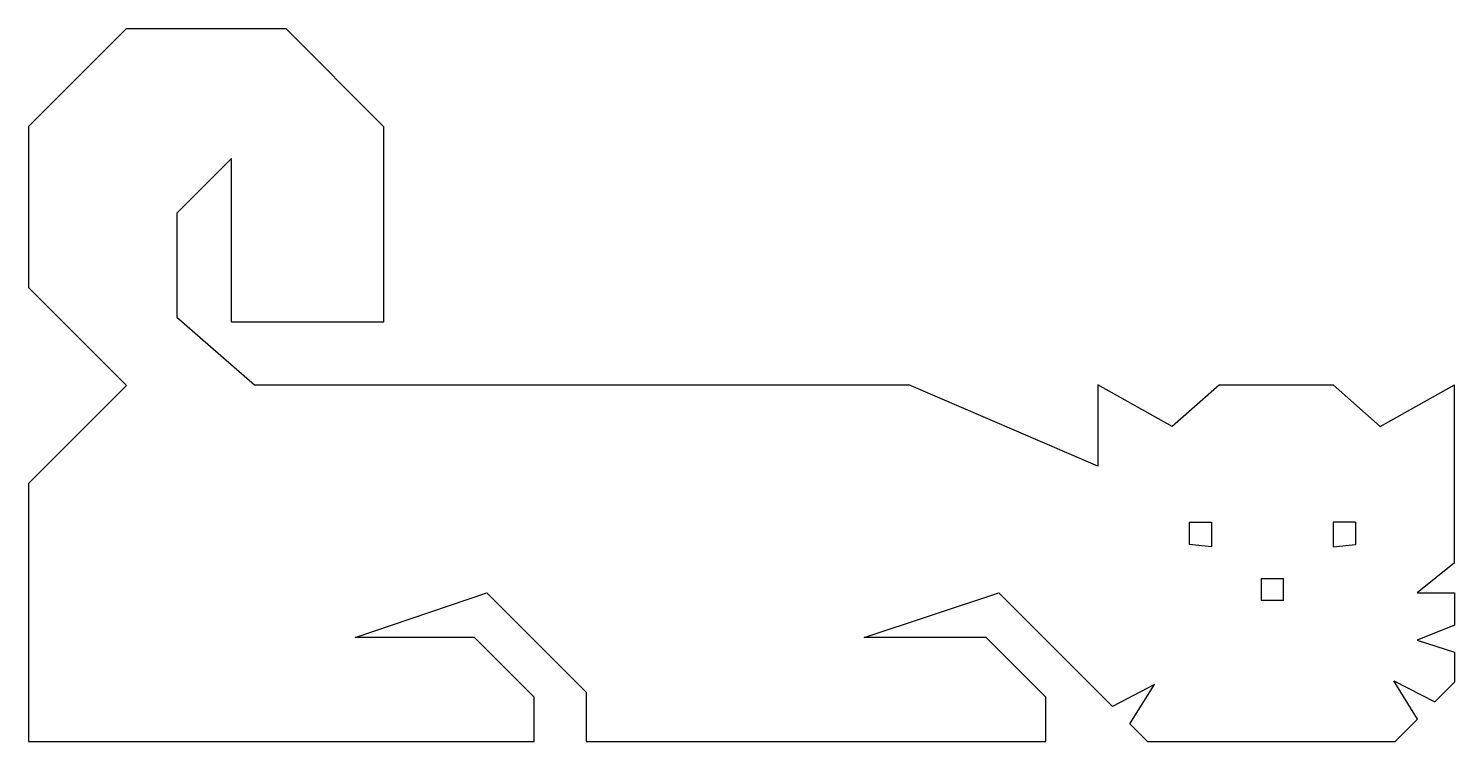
# Model space of a CAD drawing. Extents: x 12.7 to 63.5, y 25.4 to 50.8.
import ezdxf

# ---------------------------------------------------------------- set-up
doc = ezdxf.new("R2010")
doc.units = 0
doc.layers.add('LAYER_1', color=160, linetype='CONTINUOUS')

# ---------------------------------------------------------------- blocks, each defined once
blk = doc.blocks.new('AI9-BLK3')
at = {"layer": 'LAYER_1', "color": 7}
for p, q in [((-0.397909, 0.442178), (-0.397909, -0.353639)), ((-0.397909, 0.442178), (0.397909, 0.442178)), ((0.397909, 0.442178), (0.397909, -0.442178)), ((0.397909, -0.442178), (-0.397909, -0.353639))]:
    blk.add_line(p, q, dxfattribs=at)
blk = doc.blocks.new('AI9-BLK2')
at = {"layer": 'LAYER_1', "color": 7}
for p, q in [((0.397909, 0.442178), (-0.397909, 0.442178)), ((-0.397909, 0.442178), (-0.397909, -0.442178)), ((0.397909, 0.442178), (0.397909, -0.353639)), ((-0.397909, -0.442178), (0.397909, -0.353639))]:
    blk.add_line(p, q, dxfattribs=at)
blk = doc.blocks.new('AI9-BLK1')
at = {"layer": 'LAYER_1', "color": 7}
for p, q in [((-0.396875, 0.396875), (-0.396875, -0.396875)), ((-0.396875, 0.396875), (0.396875, 0.396875)), ((0.396875, -0.396875), (0.396875, 0.396875)), ((0.396875, -0.396875), (-0.396875, -0.396875))]:
    blk.add_line(p, q, dxfattribs=at)

msp = doc.modelspace()

# ---------------------------------------------------------------- linework, layer by layer
at = {"layer": 'LAYER_1', "color": 7}
for p, q in [((16.188504, 50.8), (12.7, 47.311496)), ((16.188504, 50.8), (21.863609, 50.8)), ((21.863609, 50.8), (25.352113, 47.311152)), ((12.7, 47.311496), (12.7, 41.572312)), ((25.352113, 47.311152), (25.352113, 40.334489)), ((19.926432, 46.170136), (17.981331, 44.225035)), ((19.926432, 40.334489), (19.926432, 46.170136)), ((17.981331, 44.225035), (17.981331, 40.511567)), ((12.7, 41.572312), (16.188676, 38.083464)), ((17.981331, 40.511567), (20.746365, 38.1)), ((25.352113, 40.334489), (19.926432, 40.334489)), ((20.746365, 38.1), (44.055881, 38.1)), ((50.8, 35.206464), (44.055881, 38.1)), ((53.445144, 36.621365), (50.8, 38.1)), ((50.8, 38.1), (50.8, 35.206464)), ((55.127729, 38.1), (53.445144, 36.621365)), ((55.127729, 38.1), (59.172271, 38.1)), ((59.172271, 38.1), (60.854856, 36.621365)), ((60.854856, 36.621365), (63.5, 38.1)), ((63.5, 31.761024), (63.5, 38.1)), ((16.188676, 38.083464), (12.7, 34.59496)), ((12.7, 34.59496), (12.7, 25.4)), ((63.5, 31.761024), (62.171571, 30.699935)), ((24.341667, 29.106234), (29.027858, 30.697523)), ((29.027858, 30.697523), (32.564593, 27.160788)), ((42.467003, 29.106234), (47.263265, 30.697523)), ((47.263265, 30.697523), (51.317798, 26.642646)), ((62.171571, 30.699935), (63.5, 30.699935)), ((63.5, 30.699935), (63.5, 29.548928)), ((63.5, 29.548928), (62.171571, 29.014939)), ((28.585852, 29.106234), (24.341667, 29.106234)), ((30.707859, 26.984055), (28.585852, 29.106234)), ((46.821604, 29.106234), (42.467003, 29.106234)), ((48.943438, 26.984055), (46.821604, 29.106234)), ((62.171571, 29.014939), (63.5, 28.576378)), ((63.5, 28.576378), (63.5, 27.5146)), ((62.177428, 26.192027), (61.341303, 27.558697)), ((61.341303, 27.558697), (62.796512, 26.811111)), ((62.796512, 26.811111), (63.5, 27.5146)), ((30.707859, 25.4), (30.707859, 26.984055)), ((32.564593, 27.160788), (32.564593, 25.4)), ((48.943438, 25.4), (48.943438, 26.984055)), ((52.812625, 27.42985), (51.317798, 26.642646)), ((51.936882, 26.023562), (52.812625, 27.42985)), ((51.936882, 26.023562), (52.560788, 25.4)), ((61.3854, 25.4), (62.177428, 26.192027)), ((12.7, 25.4), (30.707859, 25.4)), ((32.564593, 25.4), (48.943438, 25.4)), ((52.560788, 25.4), (61.3854, 25.4))]:
    msp.add_line(p, q, dxfattribs=at)

# ---------------------------------------------------------------- block references
for name, p in [('AI9-BLK3', (54.444911, 32.775088)), ('AI9-BLK2', (59.572936, 32.775088)), ('AI9-BLK1', (57.008751, 30.814657))]:
    msp.add_blockref(name, p, dxfattribs=at)

doc.saveas('drawing.dxf')
